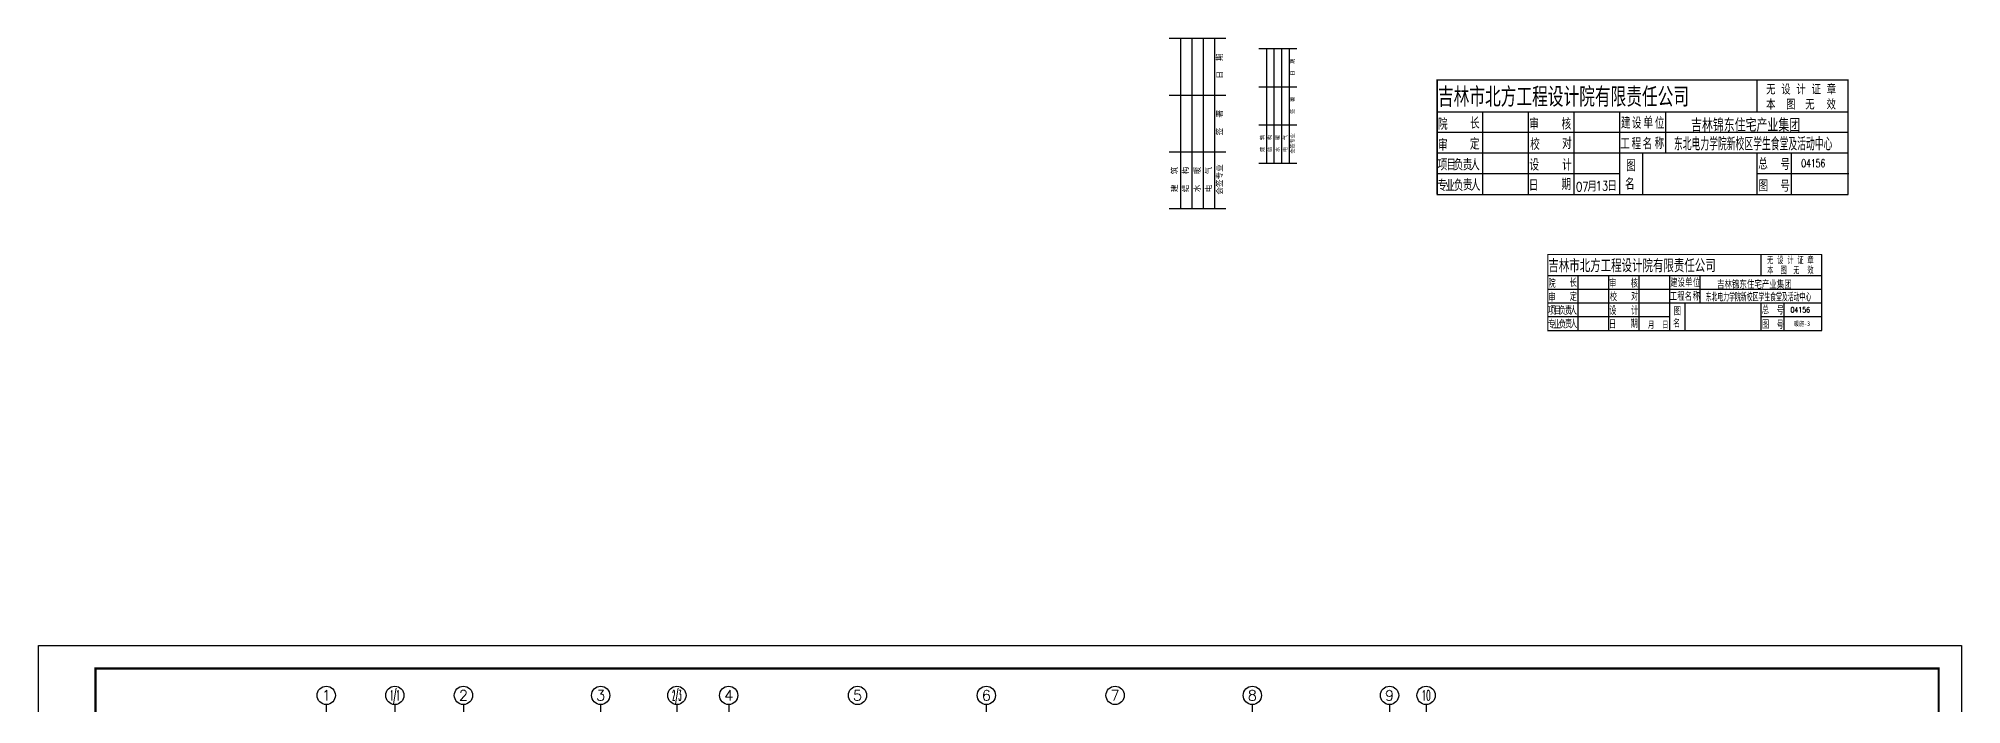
# Model space of a CAD drawing. Extents: x -55219 to 470149, y 494712 to 780039.
# Drawn here: x 209679 to 335829, y 679016 to 722695 of the extents above; entities that cross this region are included whole.
import ezdxf
from ezdxf.enums import TextEntityAlignment as Align

# ---------------------------------------------------------------- set-up
doc = ezdxf.new("R2010")
doc.units = 0
doc.header["$LTSCALE"] = 1500
doc.header["$MEASUREMENT"] = 0
doc.layers.get('0').update_dxf_attribs({"linetype": 'CONTINUOUS'})
for name, color, linetype in [('AXIS', 3, 'CONTINUOUS'), ('AXIS_TEXT', 7, 'CONTINUOUS'), ('GPSCOMMON', 7, 'CONTINUOUS'), ('PUB_TITLE', 4, 'CONTINUOUS'), ('文字和字符', 3, 'CONTINUOUS')]:
    doc.layers.add(name, color=color, linetype=linetype)
doc.styles.add('COMPLEX', font='COMPLEX')
doc.styles.add('GPSXW', font='txt.shx', dxfattribs={"width": 0.8, "bigfont": 'hztxt.shx'})
doc.styles.add('H1', font='')
doc.styles.add('HZ1', font='txt', dxfattribs={"bigfont": 'hztxt'})
doc.styles.add('STY10', font='TXT', dxfattribs={"width": 0.7, "bigfont": 'HZTXT'})
doc.styles.add('STY13', font='TXT.shx', dxfattribs={"width": 0.7, "bigfont": 'STK.shx'})
doc.styles.add('STY3', font='TXT', dxfattribs={"width": 0.85, "bigfont": 'STK'})
doc.styles.add('STY7', font='TXT', dxfattribs={"width": 0.7, "bigfont": 'HZTXT'})
doc.styles.add('STY8', font='TXT', dxfattribs={"width": 0.7, "bigfont": 'HZTXT'})
doc.styles.add('STY9', font='TXT', dxfattribs={"width": 0.7, "bigfont": 'HZTXT'})
doc.styles.add('宋体', font='')
doc.styles.get('H1').set_extended_font_data('SimSun')
doc.styles.get('宋体').set_extended_font_data('SimSun')

# ---------------------------------------------------------------- blocks, each defined once
blk = doc.blocks.new('_AXISO')
blk.add_circle((0, 0), 0.5)
at = {"layer": 'AXIS_TEXT', "style": 'COMPLEX', "width": 1.041667}
blk.add_attdef('A', text='', height=0.56, dxfattribs=at).set_placement((-0.25, -0.28), (0.25, -0.28), align=Align.FIT)

msp = doc.modelspace()

# ---------------------------------------------------------------- linework, layer by layer
for p, q in [((287570.4, 722694.8), (283850.6, 722694.8)), ((284594.6, 722694.8), (284594.6, 711535.4)), ((285338.5, 722694.8), (285338.5, 711535.4)), ((286082.5, 722694.8), (286082.5, 711535.4)), ((286826.5, 722694.8), (286826.5, 711535.4)), ((292225.6, 722022.3), (289725.6, 722022.3)), ((290225.6, 722022.3), (290225.6, 714522.3)), ((290725.6, 722022.3), (290725.6, 714522.3)), ((291225.6, 722022.3), (291225.6, 714522.3)), ((291725.6, 722022.3), (291725.6, 714522.3)), ((289725.6, 719522.3), (292225.6, 719522.3)), ((283850.6, 718975), (287570.4, 718975)), ((289725.6, 717022.3), (292225.6, 717022.3)), ((283850.6, 715255.2), (287570.4, 715255.2)), ((289725.6, 714522.3), (292225.6, 714522.3)), ((283850.6, 711535.4), (287570.4, 711535.4))]:
    msp.add_line(p, q)
at = {"color": 3, "linetype": 'Continuous'}
for p, q in [((322399.3, 719972.2), (322399.3, 717872.2)), ((328399.3, 712472.2), (328399.3, 719972.2)), ((328399.3, 717872.2), (301399.3, 717872.2)), ((304399.3, 717872.2), (304399.3, 712472.2)), ((307399.3, 717872.2), (307399.3, 712472.2)), ((310399.3, 717872.2), (310399.3, 712472.2)), ((313399.3, 717872.2), (313399.3, 712472.2)), ((316399.3, 717872.2), (316399.3, 715172.2)), ((328399.3, 716522.2), (301399.3, 716522.2)), ((328399.3, 715172.2), (301399.3, 715172.2)), ((314899.3, 715172.2), (314899.3, 712472.2)), ((322399.3, 715172.2), (322399.3, 712472.2)), ((324649.3, 715172.2), (324649.3, 712472.2)), ((313399.3, 713822.2), (301399.3, 713822.2)), ((328437.4, 713822.2), (322399.3, 713822.2)), ((322667.5, 708535.6), (322667.5, 707135.6)), ((326667.5, 703535.6), (326667.5, 708535.6)), ((326667.5, 707135.6), (308667.5, 707135.6)), ((310667.5, 707135.6), (310667.5, 703535.6)), ((312667.5, 707135.6), (312667.5, 703535.6)), ((314667.5, 707135.6), (314667.5, 703535.6)), ((316667.5, 707135.6), (316667.5, 703535.6)), ((318667.5, 707135.6), (318667.5, 705335.6)), ((326667.5, 706235.6), (308667.5, 706235.6)), ((326667.5, 705335.6), (308667.5, 705335.6)), ((317667.5, 705335.6), (317667.5, 703535.6)), ((322667.5, 705335.6), (322667.5, 703535.6)), ((324167.5, 705335.6), (324167.5, 703535.6)), ((316667.5, 704435.6), (308667.5, 704435.6)), ((326692.9, 704435.6), (322667.5, 704435.6))]:
    msp.add_line(p, q, dxfattribs=at)
at = {"color": 3}
for p, q in [((301399.3, 712472.2), (328399.3, 712472.2)), ((308667.5, 703535.6), (326667.5, 703535.6))]:
    msp.add_line(p, q, dxfattribs=at)
at = {"layer": 'AXIS'}
for p, q in [((228556.3, 679016.2), (228556.3, 673575.1)), ((233056.3, 679016.2), (233056.3, 673575.1)), ((237556.3, 679016.2), (237556.3, 673575.1)), ((246556.3, 679016.2), (246556.3, 673575.1)), ((251556.3, 679016.2), (251556.3, 673575.1)), ((254956.3, 679016.2), (254956.3, 673575.1)), ((271856.3, 679016.2), (271856.3, 673575.1)), ((289306.3, 679016.2), (289306.3, 673575.1)), ((298306.3, 679016.2), (298306.3, 673575.1)), ((300706, 679016.2), (300706, 673575.1))]:
    msp.add_line(p, q, dxfattribs=at)
at = {"layer": 'GPSCOMMON', "color": 1}
for points, const_width in [([(301423.3, 712472.2), (301423.3, 719972.2), (328423.3, 719972.2)], 105), ([(308683.5, 703535.6), (308683.5, 708535.6), (326683.5, 708535.6)], 70)]:
    msp.add_lwpolyline(points, dxfattribs=dict(at, const_width=const_width))
at = {"layer": 'PUB_TITLE'}
msp.add_lwpolyline([(209679, 593781.4), (209679, 682881.4), (335829, 682881.4), (335829, 593781.4)], close=True, dxfattribs=at)
at = {"layer": 'PUB_TITLE', "const_width": 150}
msp.add_lwpolyline([(213429, 595281.4), (334329, 595281.4), (334329, 681381.4), (213429, 681381.4)], close=True, dxfattribs=at)

# ---------------------------------------------------------------- block references
at = {"layer": 'AXIS'}
ref = msp.add_blockref('_AXISO', (228556.3, 679616.2), dxfattribs=dict(at, xscale=1200, yscale=1200, zscale=1200))
ref.add_attrib('A', '1', dxfattribs={"layer": 'AXIS_TEXT', "height": 672, "style": 'COMPLEX', "width": 2.083333}).set_placement((228256.3, 679280.2), (228856.3, 679280.2), align=Align.FIT)
ref = msp.add_blockref('_AXISO', (233056.3, 679616.2), dxfattribs=dict(at, xscale=1200, yscale=1200, zscale=1200))
ref.add_attrib('A', '1/1', dxfattribs={"layer": 'AXIS_TEXT', "height": 672, "style": 'COMPLEX', "width": 0.407609}).set_placement((232756.3, 679280.2), (233356.3, 679280.2), align=Align.FIT)
ref = msp.add_blockref('_AXISO', (237556.3, 679616.2), dxfattribs=dict(at, xscale=1200, yscale=1200, zscale=1200))
ref.add_attrib('A', '2', dxfattribs={"layer": 'AXIS_TEXT', "height": 672, "rotation": 360, "style": 'COMPLEX', "width": 1.339286}).set_placement((237256.3, 679280.2), (237856.3, 679280.2), align=Align.FIT)
ref = msp.add_blockref('_AXISO', (246556.3, 679616.2), dxfattribs=dict(at, xscale=1200, yscale=1200, zscale=1200))
ref.add_attrib('A', '3', dxfattribs={"layer": 'AXIS_TEXT', "height": 672, "rotation": 360, "style": 'COMPLEX', "width": 1.339286}).set_placement((246256.3, 679280.2), (246856.3, 679280.2), align=Align.FIT)
ref = msp.add_blockref('_AXISO', (251556.3, 679616.2), dxfattribs=dict(at, xscale=1200, yscale=1200, zscale=1200))
ref.add_attrib('A', '2/3', dxfattribs={"layer": 'AXIS_TEXT', "height": 672, "style": 'COMPLEX', "width": 0.334821}).set_placement((251256.3, 679280.2), (251856.3, 679280.2), align=Align.FIT)
ref = msp.add_blockref('_AXISO', (254956.3, 679616.2), dxfattribs=dict(at, xscale=1200, yscale=1200, zscale=1200))
ref.add_attrib('A', '4', dxfattribs={"layer": 'AXIS_TEXT', "height": 672, "style": 'COMPLEX', "width": 1.171875}).set_placement((254656.3, 679280.2), (255256.3, 679280.2), align=Align.FIT)
ref = msp.add_blockref('_AXISO', (263406.3, 679616.2), dxfattribs=dict(at, xscale=1200, yscale=1200, zscale=1200))
ref.add_attrib('A', '5', dxfattribs={"layer": 'AXIS_TEXT', "height": 672, "rotation": 360, "style": 'COMPLEX', "width": 1.339286}).set_placement((263106.3, 679280.2), (263706.3, 679280.2), align=Align.FIT)
ref = msp.add_blockref('_AXISO', (271856.3, 679616.2), dxfattribs=dict(at, xscale=1200, yscale=1200, zscale=1200))
ref.add_attrib('A', '6', dxfattribs={"layer": 'AXIS_TEXT', "height": 672, "style": 'COMPLEX', "width": 1.339286}).set_placement((271556.3, 679280.2), (272156.3, 679280.2), align=Align.FIT)
ref = msp.add_blockref('_AXISO', (280306.3, 679616.2), dxfattribs=dict(at, xscale=1200, yscale=1200, zscale=1200))
ref.add_attrib('A', '7', dxfattribs={"layer": 'AXIS_TEXT', "height": 672, "style": 'COMPLEX', "width": 1.339286}).set_placement((280006.3, 679280.2), (280606.3, 679280.2), align=Align.FIT)
ref = msp.add_blockref('_AXISO', (289306.3, 679616.2), dxfattribs=dict(at, xscale=1200, yscale=1200, zscale=1200))
ref.add_attrib('A', '8', dxfattribs={"layer": 'AXIS_TEXT', "height": 672, "style": 'COMPLEX', "width": 1.339286}).set_placement((289006.3, 679280.2), (289606.3, 679280.2), align=Align.FIT)
ref = msp.add_blockref('_AXISO', (298306.3, 679616.2), dxfattribs=dict(at, xscale=1200, yscale=1200, zscale=1200))
ref.add_attrib('A', '9', dxfattribs={"layer": 'AXIS_TEXT', "height": 672, "style": 'COMPLEX', "width": 1.339286}).set_placement((298006.3, 679280.2), (298606.3, 679280.2), align=Align.FIT)
ref = msp.add_blockref('_AXISO', (300706, 679616.2), dxfattribs=dict(at, xscale=1200, yscale=1200, zscale=1200))
ref.add_attrib('A', '10', dxfattribs={"layer": 'AXIS_TEXT', "height": 672, "style": 'COMPLEX', "width": 0.646552}).set_placement((300406, 679280.2), (301006, 679280.2), align=Align.FIT)

# ---------------------------------------------------------------- texts
at = {"style": 'HZ1'}
for s, height, p in [('日  期', 371.98, (287144.8, 720890.3)), ('日  期', 250, (291939.6, 720809.6)), ('签  署', 371.98, (287144.8, 717170.5)), ('签  署', 250, (291939.6, 718309.6)), ('建  筑', 250, (289947.1, 715809.6)), ('结  构', 250, (290438.7, 715809.6)), ('水  暖', 250, (290954.4, 715809.6)), ('电  气', 250, (291454.1, 715809.6)), ('会签专业', 250, (291939.6, 715809.6)), ('建  筑', 371.98, (284180.1, 713450.7)), ('结  构', 371.98, (284911.6, 713450.7)), ('水  暖', 371.98, (285679, 713450.7)), ('电  气', 371.98, (286422.4, 713450.7)), ('会签专业', 371.98, (287144.8, 713450.7))]:
    msp.add_text(s, height=height, rotation=90, dxfattribs=at).set_placement(p, align=Align.MIDDLE)
at = {"color": 3, "linetype": 'Continuous'}
for s, height, style, width, p in [('吉林市北方工程设计院有限责任公司', 1275, 'STY3', 0.85, (301483.2, 718216.4)), ('院', 750, 'STY8', 0.7, (301488.9, 716704.8)), ('长', 750, 'STY8', 0.7, (303585.1, 716769.3)), ('审', 750, 'STY8', 0.7, (307475.1, 716713.7)), ('核', 750, 'STY8', 0.7, (309593.6, 716719.8)), ('建', 750, 'STY9', 0.7, (313488, 716789)), ('设', 750, 'STY9', 0.7, (314207.5, 716782.1)), ('单', 750, 'STY9', 0.7, (314960, 716810.8)), ('位', 750, 'STY9', 0.7, (315706.3, 716768.4)), ('审', 750, 'STY8', 0.7, (301488.9, 715339.3)), ('定', 750, 'STY8', 0.7, (303585.1, 715403.8)), ('校', 750, 'STY8', 0.7, (307534.7, 715387.6)), ('对', 750, 'STY8', 0.7, (309629.3, 715446.1)), ('工', 750, 'STY9', 0.7, (313439.5, 715428.6)), ('程', 750, 'STY9', 0.7, (314180.5, 715421.7)), ('名', 750, 'STY9', 0.7, (314903.5, 715414.9)), ('称', 750, 'STY9', 0.7, (315690.8, 715443.5)), ('目', 750, 'STY8', 0.7, (302038.9, 714039.2)), ('负', 750, 'STY8', 0.7, (302518.2, 714039.2)), ('责', 750, 'STY8', 0.7, (303104.5, 714039.2)), ('人', 750, 'STY8', 0.7, (303596.4, 714039.2)), ('设', 750, 'STY8', 0.7, (307482.4, 714029.9)), ('计', 750, 'STY8', 0.7, (309631.5, 714028.2)), ('图', 750, 'STY10', 0.7, (313828, 713988.6)), ('总', 750, 'STY7', 0.7, (322494.4, 714097.4)), ('号', 750, 'STY7', 0.7, (323947.8, 714065.8)), ('04156', 525, 'STY7', 0.7, (325316.1, 714252.6)), ('业', 750, 'STY8', 0.7, (301956.1, 712663.8)), ('负', 750, 'STY8', 0.7, (302524.5, 712686)), ('责', 750, 'STY8', 0.7, (303112.4, 712723.6)), ('人', 750, 'STY8', 0.7, (303631.1, 712698.7)), ('日', 750, 'STY8', 0.7, (307438.6, 712698.9)), ('期', 750, 'STY8', 0.7, (309585.4, 712756.6)), ('月', 675, 'STY8', 0.7, (311280.4, 712657.7)), ('日', 675, 'STY8', 0.7, (312594.3, 712692.5)), ('名', 750, 'STY10', 0.7, (313754.7, 712775.4)), ('图', 750, 'STY7', 0.7, (322505.5, 712669.9)), ('号', 750, 'STY7', 0.7, (323939.1, 712638.5)), ('吉林市北方工程设计院有限责任公司', 850, 'STY3', 0.85, (308723.5, 707365.1)), ('院', 500, 'STY8', 0.7, (308727.3, 706357.4)), ('长', 500, 'STY8', 0.7, (310124.7, 706400.4)), ('审', 500, 'STY8', 0.7, (312718.1, 706363.3)), ('核', 500, 'STY8', 0.7, (314130.4, 706367.4)), ('建', 500, 'STY9', 0.7, (316726.7, 706413.5)), ('设', 500, 'STY9', 0.7, (317206.3, 706408.9)), ('单', 500, 'STY9', 0.7, (317708, 706428)), ('位', 500, 'STY9', 0.7, (318205.5, 706399.8)), ('审', 500, 'STY8', 0.7, (308727.3, 705447)), ('定', 500, 'STY8', 0.7, (310124.7, 705490.1)), ('校', 500, 'STY8', 0.7, (312757.8, 705479.2)), ('对', 500, 'STY8', 0.7, (314154.2, 705518.2)), ('工', 500, 'STY9', 0.7, (316694.3, 705506.6)), ('程', 500, 'STY9', 0.7, (317188.3, 705502)), ('名', 500, 'STY9', 0.7, (317670.3, 705497.4)), ('称', 500, 'STY9', 0.7, (318195.2, 705516.5)), ('业', 500, 'STY8', 0.7, (309038.7, 703663.4)), ('目', 500, 'STY8', 0.7, (309093.9, 704580.3)), ('负', 500, 'STY8', 0.7, (309413.4, 704580.3)), ('负', 500, 'STY8', 0.7, (309417.6, 703678.2)), ('责', 500, 'STY8', 0.7, (309804.3, 704580.3)), ('责', 500, 'STY8', 0.7, (309809.6, 703703.3)), ('人', 500, 'STY8', 0.7, (310132.2, 704580.3)), ('人', 500, 'STY8', 0.7, (310155.4, 703686.6)), ('设', 500, 'STY8', 0.7, (312722.9, 704574.1)), ('日', 500, 'STY8', 0.7, (312693.7, 703686.8)), ('期', 500, 'STY8', 0.7, (314124.9, 703725.3)), ('计', 500, 'STY8', 0.7, (314155.6, 704573)), ('月', 450, 'STY8', 0.7, (315254.9, 703659.3)), ('日', 450, 'STY8', 0.7, (316186.6, 703659.3)), ('名', 500, 'STY10', 0.7, (316904.4, 703737.8)), ('图', 500, 'STY10', 0.7, (316953.3, 704546.6)), ('总', 500, 'STY7', 0.7, (322730.9, 704619.1)), ('图', 500, 'STY7', 0.7, (322738.3, 703667.4)), ('号', 500, 'STY7', 0.7, (323694.1, 703646.5)), ('号', 500, 'STY7', 0.7, (323699.8, 704598)), ('04156', 350, 'STY7', 0.7, (324612, 704722.6))]:
    msp.add_text(s, height=height, dxfattribs=dict(at, style=style, width=width)).set_placement(p)
at = {"color": 3}
for s, height, style, width, p in [('无', 675, 'STY13', 0.7, (323010.7, 719021)), ('设', 675, 'STY13', 0.7, (324003.5, 719021)), ('计', 675, 'STY13', 0.7, (324996.2, 719021)), ('证', 675, 'STY13', 0.7, (325989, 719021)), ('章', 675, 'STY13', 0.7, (326981.8, 719021)), ('本', 675, 'STY13', 0.7, (323010.7, 718033.6)), ('图', 675, 'STY13', 0.7, (324322.3, 718033.6)), ('无', 675, 'STY13', 0.7, (325576.1, 718033.6)), ('效', 675, 'STY13', 0.7, (326974.5, 718033.6)), ('07', 600, 'GPSXW', 0.8, (310539.2, 712665.9)), ('13', 600, 'GPSXW', 0.8, (311828.1, 712727.1)), ('本', 450, 'STY13', 0.7, (323075.1, 707243.2)), ('无', 450, 'STY13', 0.7, (323075.1, 707901.5)), ('设', 450, 'STY13', 0.7, (323737, 707901.5)), ('图', 450, 'STY13', 0.7, (323949.5, 707243.2)), ('计', 450, 'STY13', 0.7, (324398.8, 707901.5)), ('无', 450, 'STY13', 0.7, (324785.4, 707243.2)), ('证', 450, 'STY13', 0.7, (325060.7, 707901.5)), ('效', 450, 'STY13', 0.7, (325717.7, 707243.2)), ('章', 450, 'STY13', 0.7, (325722.5, 707901.5))]:
    msp.add_text(s, height=height, dxfattribs=dict(at, style=style, width=width)).set_placement(p)
at = {"linetype": 'Continuous', "style": 'STY8', "width": 0.7}
for s, height, p in [('项', 750, (301463.9, 714039.2)), ('专', 750, (301451.6, 712685.2)), ('项', 500, (308710.6, 704580.3)), ('专', 500, (308702.4, 703677.6))]:
    msp.add_text(s, height=height, dxfattribs=at).set_placement(p)
at = {"layer": '文字和字符', "color": 2}
for s, height, style, width, p in [('吉林锦东住宅产业集团', 750, 'H1', 0.7, (318083.5, 716665.5)), ('东北电力学院新校区学生食堂及活动中心', 750, 'H1', 0.55, (316962.2, 715432.4)), ('吉林锦东住宅产业集团', 500, 'H1', 0.7, (319790.3, 706331.2)), ('东北电力学院新校区学生食堂及活动中心', 500, 'H1', 0.55, (319042.8, 705509.1)), ('暖施-3', 300, '宋体', 0.8, (324828, 703844.9))]:
    msp.add_text(s, height=height, dxfattribs=dict(at, style=style, width=width)).set_placement(p)

doc.saveas('drawing.dxf')
